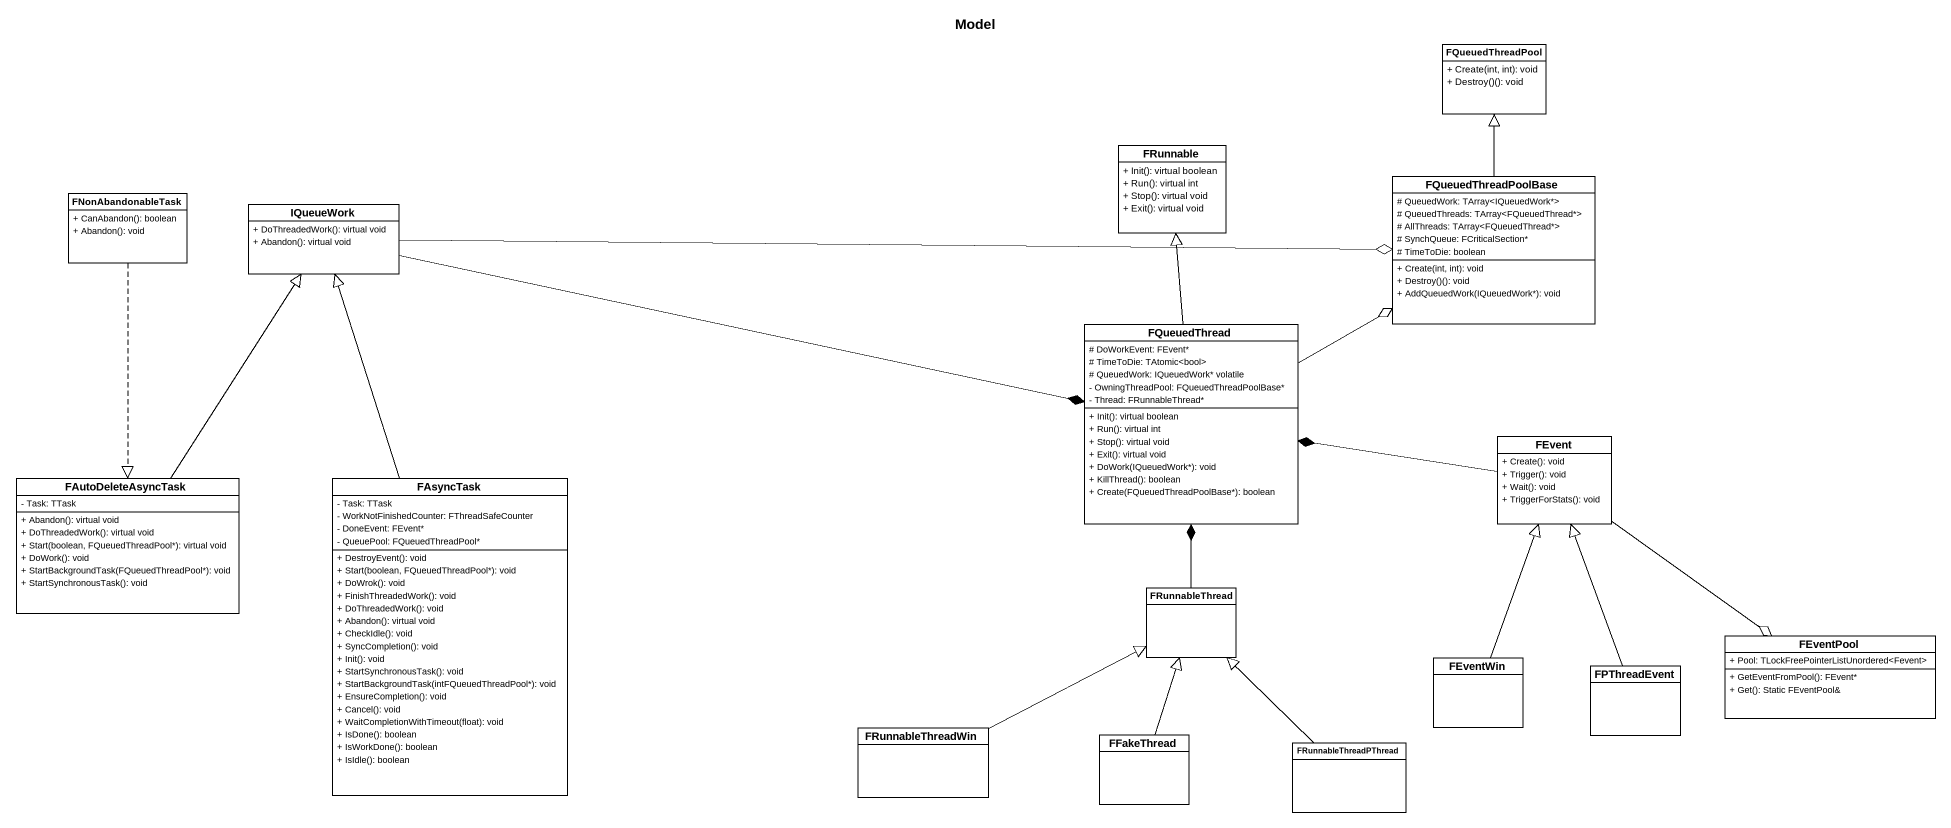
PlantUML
@startuml
title Model
hide circle
hide empty members
skinparam classAttributeIconSize 0
class FQueuedThreadPool {
  + Create(int, int): void
  + Destroy()(): void
}
class FRunnable {
  + Init(): virtual boolean
  + Run(): virtual int
  + Stop(): virtual void
  + Exit(): virtual void
}
class FNonAbandonableTask {
  + CanAbandon(): boolean
  + Abandon(): void
}
class FQueuedThreadPoolBase {
  # QueuedWork: TArray<IQueuedWork*>
  # QueuedThreads: TArray<FQueuedThread*>
  # AllThreads: TArray<FQueuedThread*>
  # SynchQueue: FCriticalSection*
  # TimeToDie: boolean
  + Create(int, int): void
  + Destroy()(): void
  + AddQueuedWork(IQueuedWork*): void
}
class IQueueWork {
  + DoThreadedWork(): virtual void
  + Abandon(): virtual void
}
class FQueuedThread {
  # DoWorkEvent: FEvent*
  # TimeToDie: TAtomic<bool>
  # QueuedWork: IQueuedWork* volatile
  - OwningThreadPool: FQueuedThreadPoolBase*
  - Thread: FRunnableThread*
  + Init(): virtual boolean
  + Run(): virtual int
  + Stop(): virtual void
  + Exit(): virtual void
  + DoWork(IQueuedWork*): void
  + KillThread(): boolean
  + Create(FQueuedThreadPoolBase*): boolean
}
class FEvent {
  + Create(): void
  + Trigger(): void
  + Wait(): void
  + TriggerForStats(): void
}
class FAutoDeleteAsyncTask {
  - Task: TTask
  + Abandon(): virtual void
  + DoThreadedWork(): virtual void
  + Start(boolean, FQueuedThreadPool*): virtual void
  + DoWork(): void
  + StartBackgroundTask(FQueuedThreadPool*): void
  + StartSynchronousTask(): void
}
class FAsyncTask {
  - Task: TTask
  - WorkNotFinishedCounter: FThreadSafeCounter
  - DoneEvent: FEvent*
  - QueuePool: FQueuedThreadPool*
  + DestroyEvent(): void
  + Start(boolean, FQueuedThreadPool*): void
  + DoWrok(): void
  + FinishThreadedWork(): void
  + DoThreadedWork(): void
  + Abandon(): virtual void
  + CheckIdle(): void
  + SyncCompletion(): void
  + Init(): void
  + StartSynchronousTask(): void
  + StartBackgroundTask(intFQueuedThreadPool*): void
  + EnsureCompletion(): void
  + Cancel(): void
  + WaitCompletionWithTimeout(float): void
  + IsDone(): boolean
  + IsWorkDone(): boolean
  + IsIdle(): boolean
}
class FRunnableThread
class FEventPool {
  + Pool: TLockFreePointerListUnordered<Fevent>
  + GetEventFromPool(): FEvent*
  + Get(): Static FEventPool&
}
class FEventWin
class FPThreadEvent
class FRunnableThreadWin
class FFakeThread
class FRunnableThreadPThread
FNonAbandonableTask ..|> FAutoDeleteAsyncTask
FQueuedThreadPoolBase -up-|> FQueuedThreadPool
IQueueWork -right-o FQueuedThreadPoolBase
IQueueWork -right-* FQueuedThread
FQueuedThread -up-|> FRunnable
FQueuedThread -right-o FQueuedThreadPoolBase
FEvent -left-* FQueuedThread
FEvent --o FEventPool
FAutoDeleteAsyncTask -up-|> IQueueWork
FAsyncTask -up-|> IQueueWork
FRunnableThread -up-* FQueuedThread
FEventWin -up-|> FEvent
FPThreadEvent -up-|> FEvent
FRunnableThreadWin -right-|> FRunnableThread
FFakeThread -up-|> FRunnableThread
FRunnableThreadPThread -up-|> FRunnableThread
@enduml
